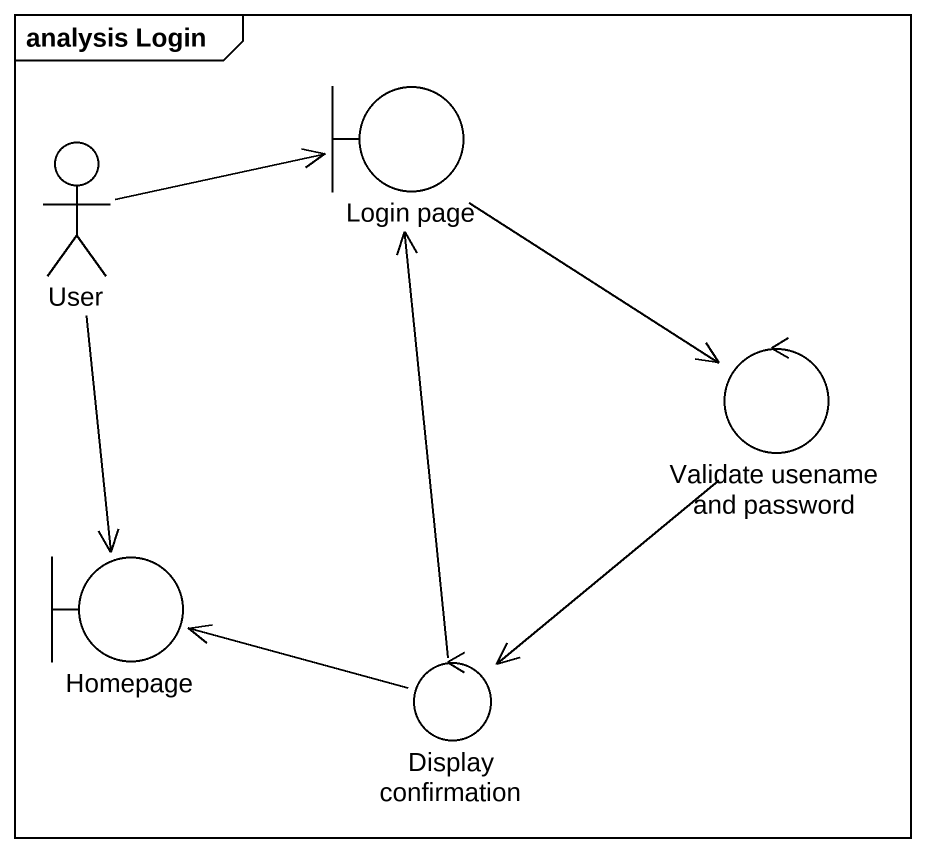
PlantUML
@startuml
mainframe analysis Login
boundary "Login page" as Login_page
actor User
control "Validate usename and password" as Validate_usename_and
boundary Homepage
control "Display confirmation" as Display_confirmation
Login_page --> Validate_usename_and
User -right-> Login_page
User --> Homepage
Validate_usename_and --> Display_confirmation
Display_confirmation -up-> Login_page
Display_confirmation -left-> Homepage
@enduml
